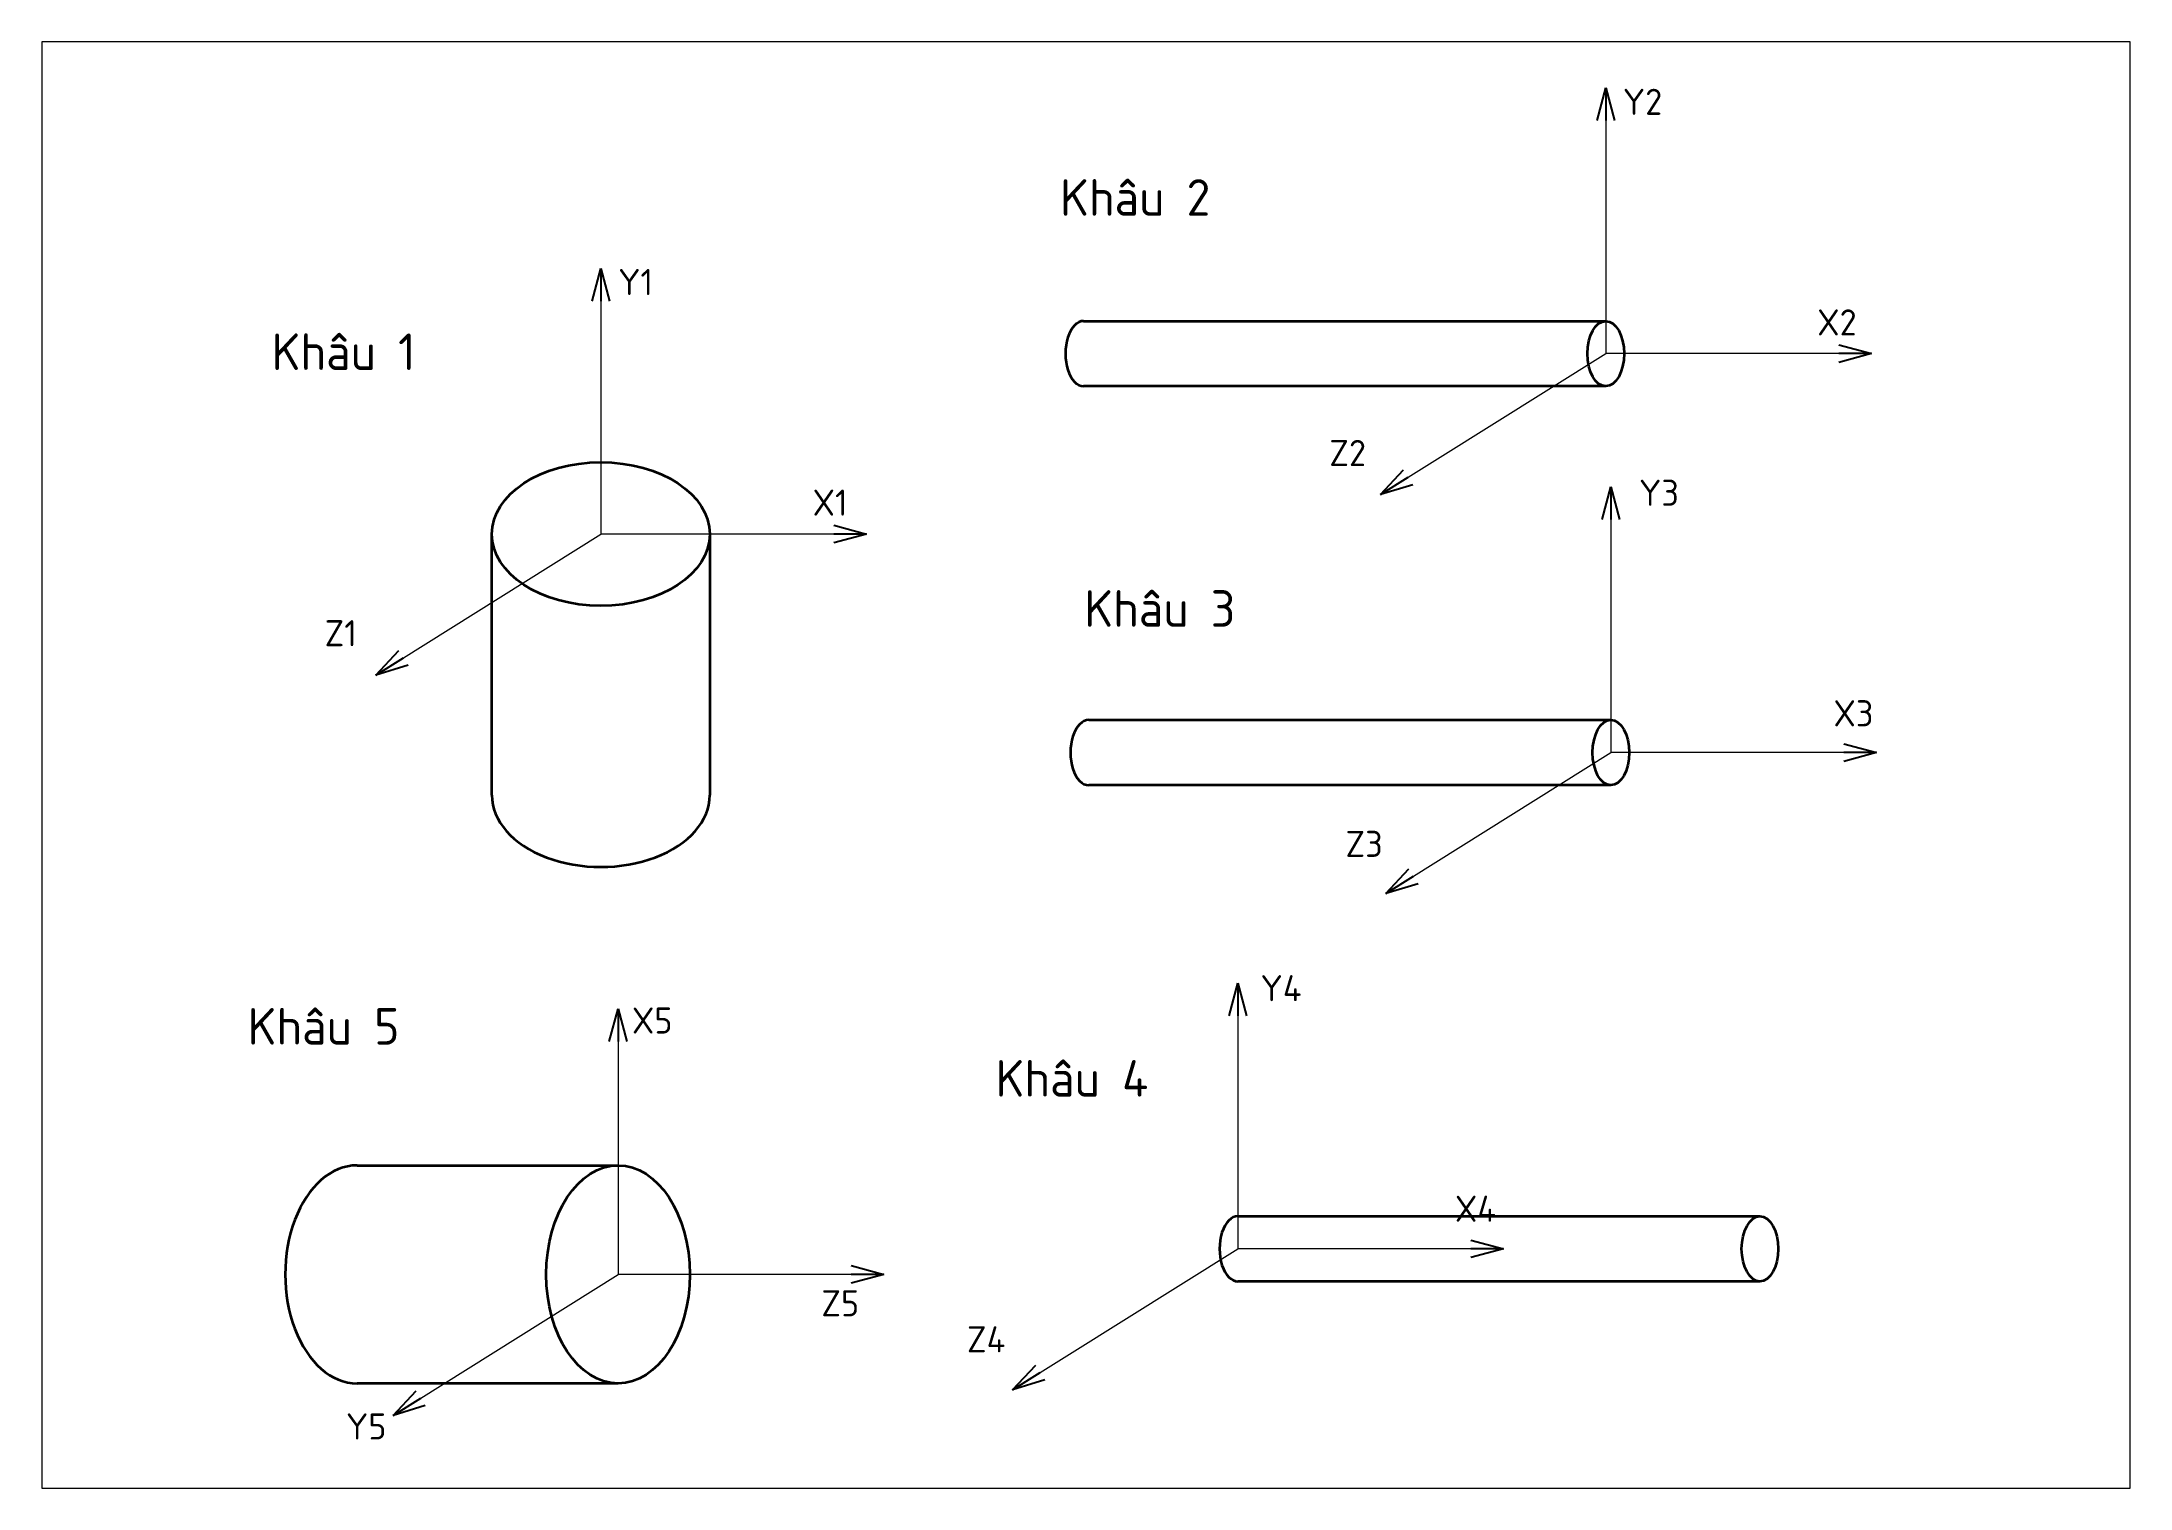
# Paper-space layout 'Sheet' of a CAD drawing. Header units: millimetres. Extents: x 10 to 410, y 10 to 287.
# The model-space entities are those that its viewports show. They can reach past a viewport. Long polylines and large blocks are cut down to what shows.
import ezdxf

# ---------------------------------------------------------------- set-up
doc = ezdxf.new("R2010")
doc.units = ezdxf.units.MM
doc.layers.add('NetDam', color=7, linetype='Continuous', lineweight=35)
doc.layers.add('Netmanh', color=5, linetype='Continuous', lineweight=13)
doc.styles.add('Note Text (ISO)', font='')
doc.styles.get('Note Text (ISO)').set_extended_font_data('TCVN 7284')
doc.dimstyles.new('Default (ISO)', dxfattribs={"dimtxt": 3.5, "dimasz": 2.5, "dimexe": 2, "dimexo": 0, "dimgap": 0.5, "dimtad": 0, "dimtih": 1, "dimtoh": 1, "dimtxsty": 'Note Text (ISO)', "dimblk": 'OPEN30', "dimblk1": 'OPEN30', "dimblk2": 'OPEN90', "dimcen": 2.5, "dimclrd": 256, "dimclre": 256, "dimclrt": 256, "dimazin": 0, "dimtfac": 1, "dimtofl": 0, "dimtmove": 0, "dimatfit": 3, "dimldrblk": 'OPEN30', "dimfxl": 1, "dimtolj": 1, "dimtzin": 0, "dimlwd": -1, "dimlwe": -1, "dimarcsym": 0})

# ---------------------------------------------------------------- blocks, each defined once
blk = doc.blocks.new('_Open30')
at = {"color": 0, "linetype": 'ByBlock', "lineweight": -2}
for p, q in [((-1, 0.268), (0, 0)), ((0, 0), (-1, -0.268)), ((0, 0), (-1, 0))]:
    blk.add_line(p, q, dxfattribs=at)
blk = doc.blocks.new('_Open90')
at = {"color": 0, "linetype": 'ByBlock', "lineweight": -2}
for p, q in [((0, 0), (-1, 0)), ((-0.5, 0.5), (0, 0)), ((0, 0), (-0.5, -0.5))]:
    blk.add_line(p, q, dxfattribs=at)

msp = doc.modelspace()

# ---------------------------------------------------------------- linework, layer by layer
at = {"layer": 'NetDam'}
for p, q in [((1659.3, 1354.4), (2059.3, 1354.4)), ((2059.3, 1304.4), (1659.3, 1304.4)), ((1205.9, 991.2), (1205.9, 1191.2)), ((1372.9, 1191.2), (1372.9, 991.2)), ((1663.2, 1048.8), (2063.2, 1048.8)), ((2063.2, 998.8), (1663.2, 998.8)), ((1102.6, 707.5), (1302.6, 707.5)), ((1777.4, 668.7), (2177.4, 668.7)), ((2177.4, 618.7), (1777.4, 618.7)), ((1302.6, 540.6), (1102.6, 540.6))]:
    msp.add_line(p, q, dxfattribs=at)
for centre, major_axis, ratio in [((1659.3, 1329.4), (0, 25), 0.56), ((1663.2, 1023.8), (0, 25), 0.56), ((1289.4, 991.2), (-83.5, 0), 0.658935), ((1102.6, 624.1), (0, 83.5), 0.658935), ((1777.4, 643.7), (0, 25), 0.56)]:
    msp.add_ellipse(centre, major_axis=major_axis, ratio=ratio, start_param=0, end_param=3.141593, dxfattribs=at)
for centre, major_axis, ratio in [((2059.3, 1329.4), (0, 25), 0.56), ((1289.4, 1191.2), (-83.5, 0), 0.658935), ((2063.2, 1023.8), (0, 25), 0.56), ((1302.6, 624.1), (0, 83.5), 0.658935), ((2177.4, 643.7), (0, 25), 0.56)]:
    msp.add_ellipse(centre, major_axis=major_axis, ratio=ratio, dxfattribs=at)

# ---------------------------------------------------------------- leaders
at = {"layer": 'Netmanh'}
for points in [[(2059.3, 1532.9), (2059.3, 1329.4)], [(1289.4, 1394.7), (1289.4, 1191.2)], [(1886.8, 1221.4), (2059.3, 1329.4)], [(2262.8, 1329.4), (2059.3, 1329.4)], [(2063.2, 1227.3), (2063.2, 1023.8)], [(1117, 1083.1), (1289.4, 1191.2)], [(1492.9, 1191.2), (1289.4, 1191.2)], [(2266.7, 1023.8), (2063.2, 1023.8)], [(1890.7, 915.8), (2063.2, 1023.8)], [(1777.4, 847.2), (1777.4, 643.7)], [(1302.6, 827.6), (1302.6, 624.1)], [(1604.9, 535.7), (1777.4, 643.7)], [(1980.9, 643.7), (1777.4, 643.7)], [(1130.2, 516), (1302.6, 624.1)], [(1506.1, 624.1), (1302.6, 624.1)]]:
    msp.add_leader(points, dimstyle='Default (ISO)', override={"dimasz": 25, "dimgap": 0.5, "dimtad": 0}, dxfattribs=at)

psp = doc.layouts.new('Sheet')

# ---------------------------------------------------------------- texts
at = {"layer": 'NetDam', "attachment_point": 1, "style": 'Note Text (ISO)'}
for s, width, insert, char_height in [('Y2', 16.9041, (312.81, 278), 5), ('Khâu 2', 38.795, (205.03, 260.68), 7), ('Y1', 16.9041, (120.39, 243.49), 5), ('X2', 16.9041, (350.04, 235.76), 5), ('Khâu 1', 38.795, (54.02, 231.14), 7), ('Z2', 16.9041, (256.6, 210.75), 5), ('X1', 16.9041, (157.63, 201.25), 5), ('Y3', 16.9041, (315.91, 203.14), 5), ('Khâu 3', 38.795, (209.67, 181.97), 7), ('Z1', 16.9041, (64.18, 176.24), 5), ('X3', 16.9041, (353.15, 160.9), 5), ('Z3', 16.9041, (259.7, 135.89), 5), ('Y4', 16.9041, (243.41, 108.26), 5), ('Khâu 5', 38.795, (49.42, 101.95), 7), ('X5', 16.9041, (123.02, 102.07), 5), ('Khâu 4', 38.795, (192.67, 91.99), 7), ('X4', 16.9041, (280.65, 66.03), 5), ('Z5', 16.9041, (159.31, 47.92), 5), ('Z4', 16.9041, (187.2, 41.02), 5), ('Y5', 16.9041, (68.25, 24.34), 5)]:
    psp.add_mtext_dynamic_manual_height_columns(s, width=width, gutter_width=1, heights=[0], dxfattribs=dict(at, insert=insert, char_height=char_height))

# ---------------------------------------------------------------- viewports
at = {"layer": 'NetDam'}
psp.add_viewport(center=(210, 148.5), size=(400, 277), view_center_point=(1661.09, 1014.3), view_height=1108, dxfattribs=at)

doc.saveas('drawing.dxf')
